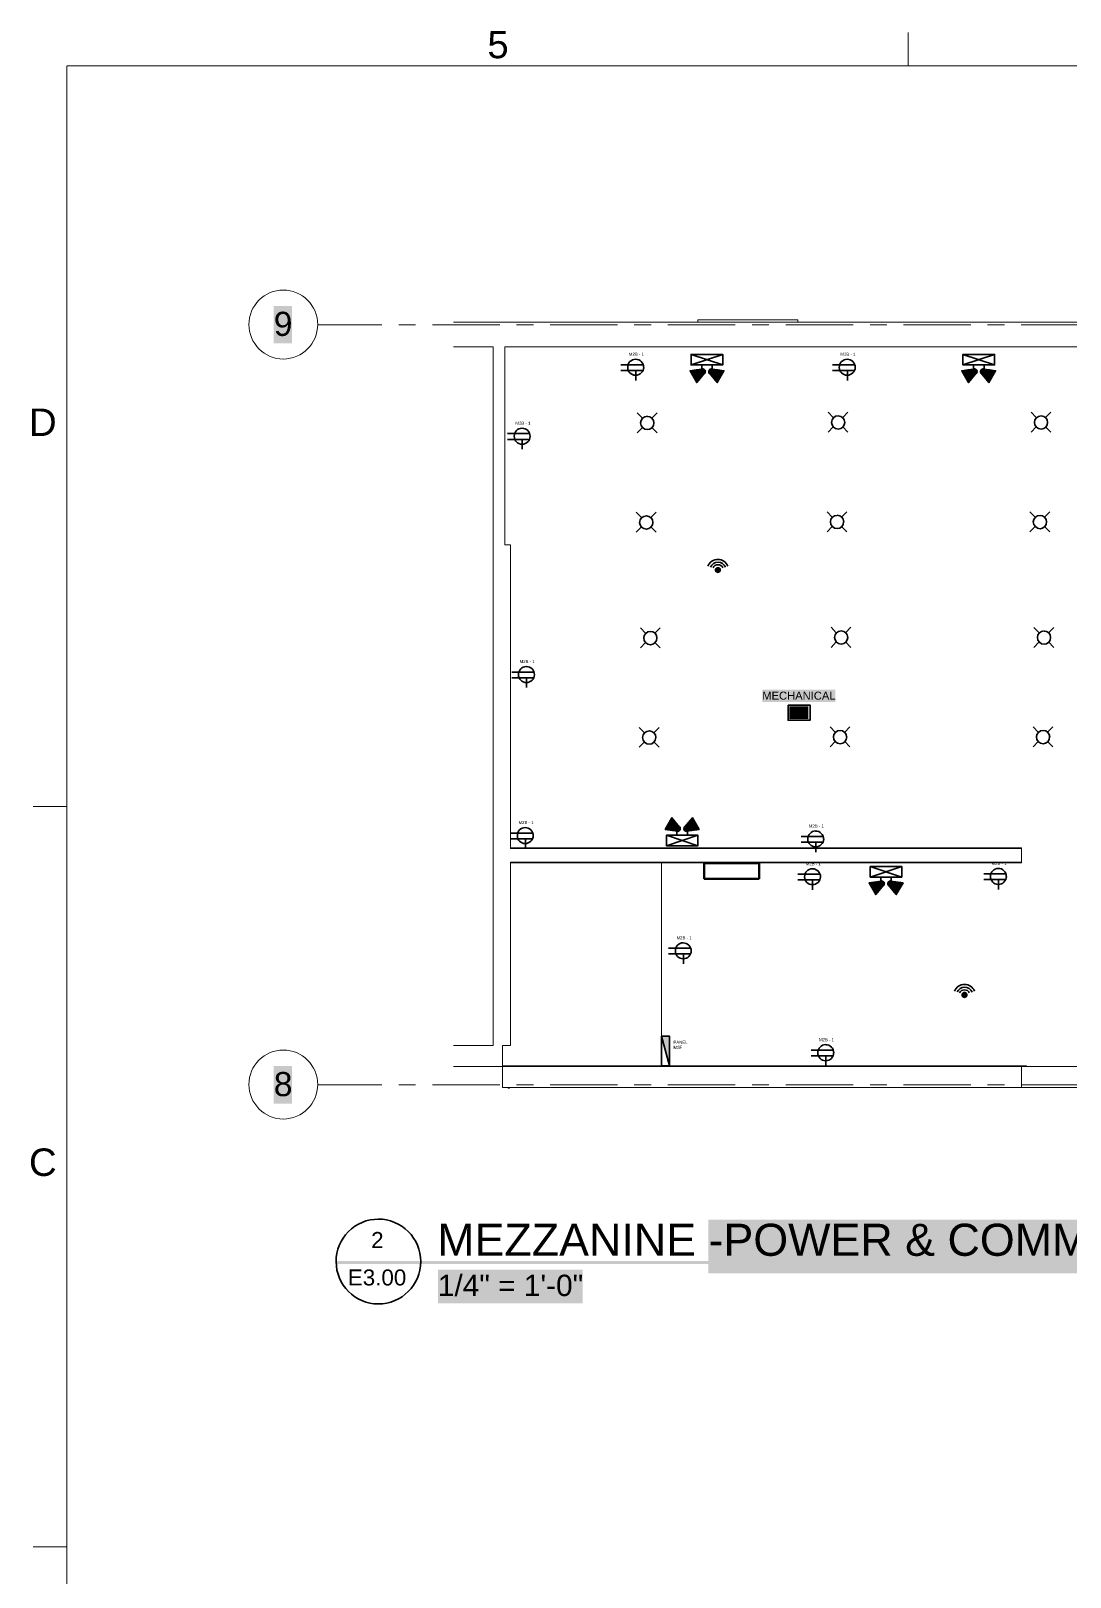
# Model space of a CAD drawing. Header units: millimetres. Extents: x 0.9 to 36.3, y 0.7 to 23.3.
# Drawn here: x 0.87 to 8.58, y 11.78 to 23.25 of the extents above; entities that cross this region are included whole.
import ezdxf

# ---------------------------------------------------------------- set-up
doc = ezdxf.new("R2010")
doc.units = ezdxf.units.MM
doc.layers.add('PDF2_Geometry', color=7, linetype='Continuous')
doc.layers.add('PDF_Text', color=7, linetype='Continuous')
for name, color, linetype, true_color in [('PDF2_Solid Fills', 7, 'Continuous', 0x7f7f7f), ('PDF_Geometry', 7, 'Continuous', 0x777777), ('PDF_Solid Fills', 7, 'Continuous', 0xffffff)]:
    doc.layers.add(name, color=color, linetype=linetype, true_color=true_color)
doc.styles.add('PDF Arial', font='arial.ttf')
doc.styles.add('PDF GillSansMTCondensed', font='arial.ttf')

msp = doc.modelspace()

# ---------------------------------------------------------------- hatches: boundary and pattern name
at = {"layer": 'PDF2_Solid Fills', "transparency": 33554559}
for points in [[(5.874, 20.716), (5.814, 20.643), (5.812, 20.643), (5.762, 20.728), (5.797, 20.733), (5.86, 20.741), (5.872, 20.733)], [(6.014, 20.73), (5.965, 20.643), (5.964, 20.643), (5.902, 20.72), (5.91, 20.74), (5.925, 20.741)], [(7.89, 20.716), (7.83, 20.643), (7.829, 20.643), (7.779, 20.728), (7.814, 20.733), (7.877, 20.741), (7.889, 20.733)], [(8.03, 20.73), (7.982, 20.643), (7.98, 20.643), (7.919, 20.72), (7.927, 20.74), (7.942, 20.741)], [(5.578, 17.326), (5.626, 17.412), (5.628, 17.412), (5.689, 17.336), (5.681, 17.316), (5.666, 17.314)], [(5.718, 17.339), (5.778, 17.412), (5.779, 17.412), (5.829, 17.327), (5.794, 17.322), (5.731, 17.314), (5.719, 17.322)], [(7.203, 16.915), (7.143, 16.842), (7.141, 16.842), (7.091, 16.927), (7.126, 16.932), (7.189, 16.94), (7.201, 16.932)], [(7.343, 16.929), (7.294, 16.842), (7.293, 16.842), (7.231, 16.919), (7.239, 16.939), (7.254, 16.94)]]:
    msp.add_hatch(color=256, dxfattribs=at).paths.add_polyline_path(points)
at = {"layer": 'PDF_Solid Fills', "transparency": 33554559}
for color, points in [(7, [(5.986, 19.26), (5.978, 19.268), (5.96, 19.268), (5.951, 19.258), (5.955, 19.242), (5.973, 19.237), (5.985, 19.243)]), (7, [(7.816, 16.105), (7.808, 16.114), (7.79, 16.114), (7.781, 16.104), (7.785, 16.087), (7.803, 16.082), (7.815, 16.089)]), (256, [(5.608, 15.571), (5.61, 15.791), (5.551, 15.791), (5.551, 15.786)])]:
    msp.add_hatch(color=color, dxfattribs=at).paths.add_polyline_path(points)

# ---------------------------------------------------------------- linework, layer by layer
at = {"layer": 'PDF2_Geometry', "lineweight": 35}
for points in [[(5.249, 20.775), (5.414, 20.775)], [(6.005, 20.773), (5.77, 20.773), (6.005, 20.851), (6.005, 20.773), (5.77, 20.851), (5.77, 20.773)], [(5.77, 20.851), (6.005, 20.851)], [(5.849, 20.773), (5.849, 20.743)], [(5.927, 20.773), (5.927, 20.743)], [(6.82, 20.775), (6.985, 20.775)], [(8.022, 20.773), (7.787, 20.773), (8.022, 20.851), (8.022, 20.773), (7.787, 20.851), (7.787, 20.773)], [(7.787, 20.851), (8.022, 20.851)], [(7.865, 20.773), (7.865, 20.743)], [(7.944, 20.773), (7.944, 20.743)], [(5.249, 20.732), (5.414, 20.732)], [(5.359, 20.659), (5.359, 20.732)], [(5.852, 20.743), (5.762, 20.73), (5.812, 20.643), (5.87, 20.713)], [(5.924, 20.743), (6.014, 20.73), (5.964, 20.643), (5.907, 20.713)], [(6.82, 20.732), (6.985, 20.732)], [(6.93, 20.659), (6.93, 20.732)], [(7.869, 20.743), (7.779, 20.73), (7.829, 20.643), (7.887, 20.713)], [(7.94, 20.743), (8.03, 20.73), (7.98, 20.643), (7.924, 20.713)], [(4.407, 20.264), (4.572, 20.264)], [(4.407, 20.22), (4.572, 20.22)], [(4.517, 20.147), (4.517, 20.22)], [(4.438, 18.494), (4.603, 18.494)], [(4.438, 18.451), (4.603, 18.451)], [(4.548, 18.378), (4.548, 18.451)], [(5.668, 17.312), (5.578, 17.326), (5.628, 17.412), (5.684, 17.342)], [(5.739, 17.312), (5.829, 17.326), (5.779, 17.412), (5.721, 17.342)], [(4.43, 17.299), (4.595, 17.299)], [(4.43, 17.256), (4.595, 17.256)], [(4.54, 17.183), (4.54, 17.256)], [(5.586, 17.282), (5.821, 17.282), (5.586, 17.204), (5.586, 17.282), (5.821, 17.204), (5.821, 17.282)], [(5.664, 17.282), (5.664, 17.312)], [(5.743, 17.282), (5.743, 17.312)], [(6.586, 17.274), (6.751, 17.274)], [(6.586, 17.231), (6.751, 17.231)], [(6.696, 17.157), (6.696, 17.231)], [(5.821, 17.204), (5.586, 17.204)], [(6.562, 16.994), (6.727, 16.994)], [(7.334, 16.972), (7.099, 16.972), (7.334, 17.05), (7.334, 16.972), (7.099, 17.05), (7.099, 16.972)], [(7.099, 17.05), (7.334, 17.05)], [(7.942, 16.996), (8.107, 16.996)], [(6.562, 16.951), (6.727, 16.951)], [(6.672, 16.877), (6.672, 16.951)], [(7.181, 16.942), (7.091, 16.929), (7.141, 16.842), (7.199, 16.912)], [(7.178, 16.972), (7.178, 16.942)], [(7.253, 16.942), (7.343, 16.929), (7.293, 16.842), (7.236, 16.912)], [(7.256, 16.972), (7.256, 16.942)], [(7.942, 16.953), (8.107, 16.953)], [(8.052, 16.88), (8.052, 16.953)], [(5.603, 16.444), (5.768, 16.444)], [(5.603, 16.401), (5.768, 16.401)], [(5.713, 16.327), (5.713, 16.401)], [(6.66, 15.688), (6.825, 15.688)], [(6.66, 15.644), (6.825, 15.644)], [(6.77, 15.571), (6.77, 15.644)]]:
    msp.add_lwpolyline(points, dxfattribs=at)
for points in [[(5.812, 20.643), (5.762, 20.73), (5.807, 20.736), (5.852, 20.743), (5.855, 20.745), (5.86, 20.743), (5.865, 20.741), (5.869, 20.738), (5.872, 20.735), (5.874, 20.73), (5.874, 20.725), (5.874, 20.721), (5.872, 20.716), (5.869, 20.713)], [(5.964, 20.643), (5.907, 20.713), (5.904, 20.716), (5.902, 20.721), (5.902, 20.725), (5.904, 20.73), (5.905, 20.735), (5.907, 20.738), (5.91, 20.741), (5.915, 20.743), (5.92, 20.745), (5.925, 20.743), (5.969, 20.736), (6.014, 20.73)], [(7.829, 20.643), (7.779, 20.73), (7.824, 20.736), (7.869, 20.743), (7.872, 20.745), (7.877, 20.743), (7.882, 20.741), (7.885, 20.738), (7.889, 20.735), (7.89, 20.73), (7.89, 20.725), (7.89, 20.721), (7.889, 20.716), (7.885, 20.713)], [(7.98, 20.643), (7.924, 20.713), (7.92, 20.716), (7.919, 20.721), (7.919, 20.725), (7.92, 20.73), (7.922, 20.735), (7.924, 20.738), (7.927, 20.741), (7.932, 20.743), (7.937, 20.745), (7.942, 20.743), (7.985, 20.736), (8.03, 20.73)], [(5.628, 17.412), (5.684, 17.342), (5.688, 17.339), (5.689, 17.334), (5.689, 17.331), (5.688, 17.326), (5.686, 17.321), (5.684, 17.317), (5.681, 17.314), (5.676, 17.312), (5.671, 17.311), (5.666, 17.312), (5.623, 17.319), (5.578, 17.326)], [(5.779, 17.412), (5.829, 17.326), (5.784, 17.319), (5.739, 17.312), (5.736, 17.311), (5.731, 17.312), (5.726, 17.314), (5.723, 17.317), (5.719, 17.321), (5.718, 17.326), (5.718, 17.331), (5.718, 17.334), (5.719, 17.339), (5.723, 17.342)], [(7.141, 16.842), (7.091, 16.929), (7.136, 16.935), (7.181, 16.942), (7.184, 16.944), (7.189, 16.942), (7.194, 16.94), (7.198, 16.937), (7.201, 16.934), (7.203, 16.929), (7.203, 16.924), (7.203, 16.92), (7.201, 16.915), (7.198, 16.912)], [(7.293, 16.842), (7.236, 16.912), (7.233, 16.915), (7.231, 16.92), (7.231, 16.924), (7.233, 16.929), (7.234, 16.934), (7.236, 16.937), (7.239, 16.94), (7.244, 16.942), (7.249, 16.944), (7.254, 16.942), (7.298, 16.935), (7.343, 16.929)]]:
    msp.add_lwpolyline(points, close=True, dxfattribs=at)
for centre, radius, start, end in [((5.358, 20.756), 0.0597, 359.7603, 90.2397), ((6.928, 20.756), 0.0597, 359.7603, 90.2397), ((5.857, 20.725), 0.0185, 0.502, 89.498), ((7.874, 20.725), 0.0185, 0.502, 89.498), ((4.515, 20.244), 0.0597, 359.7603, 90.2397), ((4.547, 18.475), 0.0597, 359.7603, 90.2397), ((4.538, 17.28), 0.0597, 359.7603, 90.2397), ((5.735, 17.331), 0.0185, 180.502, 269.498), ((6.694, 17.254), 0.0597, 359.7603, 90.2397), ((6.671, 16.974), 0.0597, 359.7603, 90.2397), ((8.05, 16.977), 0.0597, 359.7603, 90.2397), ((7.186, 16.924), 0.0185, 0.502, 89.498), ((5.711, 16.424), 0.0597, 359.7603, 90.2397), ((6.769, 15.668), 0.0597, 359.7603, 90.2397)]:
    msp.add_arc(centre, radius, start, end, dxfattribs=at)
for points in [[(5.299, 20.755), (5.299, 20.789), (5.324, 20.815), (5.358, 20.815)], [(6.87, 20.755), (6.87, 20.789), (6.895, 20.815), (6.928, 20.815)], [(5.358, 20.697), (5.324, 20.697), (5.299, 20.722), (5.299, 20.755)], [(5.418, 20.755), (5.418, 20.722), (5.391, 20.697), (5.358, 20.697)], [(5.857, 20.743), (5.855, 20.743), (5.854, 20.741), (5.854, 20.741)], [(5.87, 20.711), (5.874, 20.715), (5.875, 20.72), (5.875, 20.725)], [(5.92, 20.743), (5.909, 20.743), (5.902, 20.735), (5.902, 20.725)], [(5.902, 20.725), (5.902, 20.72), (5.902, 20.715), (5.905, 20.711)], [(5.924, 20.741), (5.922, 20.741), (5.922, 20.743), (5.92, 20.743)], [(6.928, 20.697), (6.895, 20.697), (6.87, 20.722), (6.87, 20.755)], [(6.988, 20.755), (6.988, 20.722), (6.961, 20.697), (6.928, 20.697)], [(7.874, 20.743), (7.872, 20.743), (7.87, 20.741), (7.87, 20.741)], [(7.887, 20.711), (7.89, 20.715), (7.892, 20.72), (7.892, 20.725)], [(7.937, 20.743), (7.925, 20.743), (7.919, 20.735), (7.919, 20.725)], [(7.919, 20.725), (7.919, 20.72), (7.919, 20.715), (7.922, 20.711)], [(7.94, 20.741), (7.939, 20.741), (7.939, 20.743), (7.937, 20.743)], [(4.457, 20.244), (4.457, 20.277), (4.482, 20.304), (4.515, 20.304)], [(4.515, 20.185), (4.482, 20.185), (4.457, 20.21), (4.457, 20.244)], [(4.575, 20.244), (4.575, 20.21), (4.549, 20.185), (4.515, 20.185)], [(4.488, 18.474), (4.488, 18.508), (4.513, 18.534), (4.547, 18.534)], [(4.547, 18.416), (4.513, 18.416), (4.488, 18.441), (4.488, 18.474)], [(4.607, 18.474), (4.607, 18.441), (4.58, 18.416), (4.547, 18.416)], [(4.48, 17.279), (4.48, 17.313), (4.505, 17.339), (4.538, 17.339)], [(5.671, 17.312), (5.683, 17.312), (5.689, 17.321), (5.689, 17.331)], [(5.689, 17.331), (5.689, 17.336), (5.689, 17.341), (5.686, 17.344)], [(5.721, 17.344), (5.718, 17.341), (5.716, 17.336), (5.716, 17.331)], [(4.538, 17.221), (4.505, 17.221), (4.48, 17.246), (4.48, 17.279)], [(4.598, 17.279), (4.598, 17.246), (4.571, 17.221), (4.538, 17.221)], [(5.668, 17.314), (5.669, 17.314), (5.669, 17.312), (5.671, 17.312)], [(5.734, 17.312), (5.736, 17.312), (5.738, 17.314), (5.738, 17.314)], [(6.636, 17.254), (6.636, 17.287), (6.661, 17.314), (6.694, 17.314)], [(6.694, 17.196), (6.661, 17.196), (6.636, 17.221), (6.636, 17.254)], [(6.754, 17.254), (6.754, 17.221), (6.727, 17.196), (6.694, 17.196)], [(6.612, 16.974), (6.612, 17.007), (6.637, 17.034), (6.67, 17.034)], [(7.992, 16.976), (7.992, 17.01), (8.017, 17.036), (8.05, 17.036)], [(6.67, 16.916), (6.637, 16.916), (6.612, 16.941), (6.612, 16.974)], [(6.73, 16.974), (6.73, 16.941), (6.704, 16.916), (6.67, 16.916)], [(7.186, 16.942), (7.184, 16.942), (7.183, 16.94), (7.183, 16.94)], [(7.199, 16.91), (7.203, 16.914), (7.204, 16.919), (7.204, 16.924)], [(7.249, 16.942), (7.238, 16.942), (7.231, 16.934), (7.231, 16.924)], [(7.231, 16.924), (7.231, 16.919), (7.231, 16.914), (7.234, 16.91)], [(7.253, 16.94), (7.251, 16.94), (7.251, 16.942), (7.249, 16.942)], [(8.05, 16.918), (8.017, 16.918), (7.992, 16.943), (7.992, 16.976)], [(8.11, 16.976), (8.11, 16.943), (8.083, 16.918), (8.05, 16.918)], [(5.653, 16.424), (5.653, 16.457), (5.678, 16.484), (5.711, 16.484)], [(5.711, 16.366), (5.678, 16.366), (5.653, 16.391), (5.653, 16.424)], [(5.771, 16.424), (5.771, 16.391), (5.745, 16.366), (5.711, 16.366)], [(6.71, 15.668), (6.71, 15.701), (6.735, 15.728), (6.768, 15.728)], [(6.768, 15.609), (6.735, 15.609), (6.71, 15.634), (6.71, 15.668)], [(6.828, 15.668), (6.828, 15.634), (6.802, 15.609), (6.768, 15.609)]]:
    msp.add_open_spline(points, degree=3, dxfattribs=at)
at = {"layer": 'PDF_Geometry', "color": 7, "lineweight": 9}
for points in [[(7.381, 22.992), (7.381, 23.242)], [(0.885, 17.496), (1.135, 17.496)], [(0.885, 12.001), (1.135, 12.001)]]:
    msp.add_lwpolyline(points, dxfattribs=at)
for points in [[(32.364, 1.008), (1.135, 1.008), (32.364, 1.008), (32.364, 22.993), (1.135, 22.993), (32.364, 22.993)], [(1.135, 1.008), (1.135, 22.992)]]:
    msp.add_lwpolyline(points, close=True, dxfattribs=at)
at = {"layer": 'PDF_Geometry', "lineweight": 9}
for points in [[(2.743, 21.329, 0.416667), (2.488, 21.074, 0.415306), (2.743, 20.817, 0.412859), (2.998, 21.074, 0.414218)], [(2.743, 15.688, 0.416667), (2.488, 15.433, 0.415306), (2.743, 15.176, 0.412859), (2.998, 15.433, 0.414218)]]:
    msp.add_lwpolyline(points, format="xyb", close=True, dxfattribs=at)
for points in [[(2.998, 21.072), (3.475, 21.072)], [(3.6, 21.072), (3.725, 21.072)], [(3.85, 21.072), (4.35, 21.072)], [(4.475, 21.072), (4.6, 21.072)], [(4.723, 21.072), (5.223, 21.072)], [(5.348, 21.072), (5.473, 21.072)], [(5.598, 21.072), (6.098, 21.072)], [(5.818, 21.092), (5.821, 21.092), (5.821, 21.109), (6.563, 21.109), (6.563, 21.092), (5.821, 21.092), (5.821, 21.109), (6.563, 21.109), (6.563, 21.092), (6.566, 21.092)], [(6.223, 21.072), (6.348, 21.072)], [(6.473, 21.072), (6.973, 21.072)], [(6.755, 21.092), (7.505, 21.092)], [(7.098, 21.072), (7.223, 21.072)], [(7.346, 21.072), (7.846, 21.072)], [(7.691, 21.092), (8.441, 21.092)], [(7.971, 21.072), (8.096, 21.072)], [(8.221, 21.072), (8.721, 21.072)], [(6.566, 20.909), (5.818, 20.909)], [(6.531, 20.909), (5.855, 20.909)], [(5.855, 20.909), (6.531, 20.909), (5.855, 20.909)], [(7.505, 20.909), (6.755, 20.909)], [(8.441, 20.909), (7.691, 20.909)], [(4.301, 15.723), (4.301, 19.478)], [(4.43, 17.188), (8.223, 17.188), (8.223, 17.186), (8.223, 17.184)], [(4.43, 17.184), (8.223, 17.184), (4.43, 17.184)], [(8.223, 17.183), (4.43, 17.183)], [(8.223, 17.184), (8.223, 17.183), (8.223, 17.184)], [(4.43, 17.083), (8.223, 17.083), (8.223, 17.081), (8.223, 17.079), (8.223, 17.078), (4.43, 17.078)], [(8.223, 17.081), (8.223, 17.081)], [(4.371, 15.571), (8.26, 15.571), (8.26, 15.569), (8.26, 15.568), (4.371, 15.568), (8.26, 15.568), (8.26, 15.566), (4.371, 15.566)], [(8.26, 15.568), (8.26, 15.568)], [(2.998, 15.431), (3.475, 15.431)], [(3.6, 15.431), (3.725, 15.431)], [(3.85, 15.431), (4.35, 15.431)], [(4.411, 15.408), (4.411, 15.408)], [(4.421, 15.408), (4.411, 15.408)], [(4.421, 15.408), (4.411, 15.408), (4.421, 15.408)], [(4.421, 15.408), (4.421, 15.408)], [(4.475, 15.431), (4.6, 15.431)], [(4.723, 15.431), (5.223, 15.431)], [(5.348, 15.431), (5.473, 15.431)], [(5.598, 15.431), (6.098, 15.431)], [(6.223, 15.431), (6.348, 15.431)], [(6.473, 15.431), (6.973, 15.431)], [(7.098, 15.431), (7.223, 15.431)], [(7.346, 15.431), (7.846, 15.431)], [(7.971, 15.431), (8.096, 15.431)], [(8.221, 15.431), (8.721, 15.431)]]:
    msp.add_lwpolyline(points, dxfattribs=at)
at = {"layer": 'PDF_Geometry', "lineweight": 18}
for points in [[(4.005, 15.566), (4.371, 15.566), (4.371, 15.723), (4.43, 15.723), (4.43, 17.083), (8.223, 17.083), (8.223, 17.183), (4.43, 17.183), (4.43, 19.438), (4.388, 19.438), (4.388, 19.478), (4.388, 20.909), (9.33, 20.909), (9.33, 21.092), (4.005, 21.092)], [(4.005, 20.909), (4.301, 20.909), (4.301, 19.478), (4.301, 15.723), (4.005, 15.723)]]:
    msp.add_lwpolyline(points, dxfattribs=at)
at = {"layer": 'PDF_Geometry', "lineweight": 9}
for points in [[(5.87, 21.109), (6.515, 21.109)], [(6.515, 20.909), (5.87, 20.909)], [(4.43, 17.081), (8.223, 17.081)], [(4.411, 15.408), (4.411, 15.409), (4.421, 15.409), (4.421, 15.408), (4.421, 15.406), (4.421, 15.404), (4.411, 15.404), (4.411, 15.406)]]:
    msp.add_lwpolyline(points, close=True, dxfattribs=at)
at = {"layer": 'PDF_Geometry', "lineweight": 35}
for points in [[(5.37, 20.418), (5.409, 20.378)], [(5.517, 20.418), (5.479, 20.378)], [(6.787, 20.422), (6.825, 20.382)], [(6.787, 20.274), (6.825, 20.314)], [(6.933, 20.422), (6.895, 20.382)], [(6.933, 20.274), (6.895, 20.314)], [(8.293, 20.422), (8.331, 20.382)], [(8.44, 20.422), (8.401, 20.382)], [(5.37, 20.27), (5.409, 20.31)], [(5.517, 20.27), (5.479, 20.31)], [(8.293, 20.274), (8.331, 20.314)], [(8.44, 20.274), (8.401, 20.314)], [(5.363, 19.68), (5.401, 19.64)], [(5.51, 19.68), (5.471, 19.64)], [(6.779, 19.684), (6.817, 19.644)], [(6.926, 19.684), (6.887, 19.644)], [(8.285, 19.683), (8.324, 19.643)], [(8.432, 19.683), (8.394, 19.643)], [(5.363, 19.531), (5.401, 19.571)], [(5.51, 19.531), (5.471, 19.571)], [(6.779, 19.535), (6.817, 19.575)], [(6.926, 19.535), (6.887, 19.575)], [(8.285, 19.535), (8.324, 19.575)], [(8.432, 19.535), (8.394, 19.575)], [(5.393, 18.822), (5.431, 18.782)], [(5.539, 18.822), (5.501, 18.782)], [(6.809, 18.826), (6.847, 18.786)], [(6.955, 18.826), (6.917, 18.786)], [(8.315, 18.825), (8.353, 18.785)], [(8.462, 18.825), (8.423, 18.785)], [(5.393, 18.673), (5.431, 18.713)], [(5.539, 18.673), (5.501, 18.713)], [(6.809, 18.677), (6.847, 18.717)], [(6.955, 18.677), (6.917, 18.717)], [(8.315, 18.677), (8.353, 18.717)], [(8.462, 18.677), (8.423, 18.717)], [(5.385, 18.083), (5.423, 18.043)], [(5.532, 18.083), (5.493, 18.043)], [(6.801, 18.087), (6.84, 18.047)], [(6.948, 18.087), (6.91, 18.047)], [(8.308, 18.087), (8.346, 18.047)], [(8.454, 18.087), (8.416, 18.047)], [(5.385, 17.935), (5.423, 17.975)], [(5.532, 17.935), (5.493, 17.975)], [(6.801, 17.939), (6.84, 17.979)], [(6.948, 17.939), (6.91, 17.979)], [(8.308, 17.939), (8.346, 17.979)], [(8.454, 17.939), (8.416, 17.979)]]:
    msp.add_lwpolyline(points, dxfattribs=at)
for points in [[(5.951, 19.252), (5.951, 19.247), (5.953, 19.242), (5.956, 19.238), (5.96, 19.237), (5.965, 19.235), (5.97, 19.233), (5.973, 19.235), (5.978, 19.237), (5.981, 19.238), (5.985, 19.242), (5.986, 19.247), (5.986, 19.252), (5.986, 19.257), (5.985, 19.26), (5.981, 19.263), (5.978, 19.267), (5.973, 19.268), (5.97, 19.268), (5.965, 19.268), (5.96, 19.267), (5.956, 19.263), (5.953, 19.26), (5.951, 19.257)], [(7.781, 16.097), (7.781, 16.092), (7.783, 16.087), (7.786, 16.084), (7.79, 16.082), (7.795, 16.08), (7.8, 16.079), (7.803, 16.08), (7.808, 16.082), (7.811, 16.084), (7.815, 16.087), (7.816, 16.092), (7.816, 16.097), (7.816, 16.102), (7.815, 16.105), (7.811, 16.109), (7.808, 16.112), (7.803, 16.114), (7.8, 16.114), (7.795, 16.114), (7.79, 16.112), (7.786, 16.109), (7.783, 16.105), (7.781, 16.102)], [(5.61, 15.791), (5.61, 15.571), (5.551, 15.571), (5.551, 15.791)], [(5.551, 15.791), (5.61, 15.571), (5.61, 15.791)]]:
    msp.add_lwpolyline(points, close=True, dxfattribs=at)
at = {"layer": 'PDF_Geometry', "color": 7, "lineweight": 35}
msp.add_lwpolyline([(6.49, 18.249), (6.653, 18.249), (6.653, 18.136), (6.49, 18.136)], close=True, dxfattribs=at)
at = {"layer": 'PDF_Geometry', "color": 253, "lineweight": 9, "true_color": 0xababab}
msp.add_lwpolyline([(8.05, 15.568), (5.551, 15.568), (5.551, 17.083)], dxfattribs=at)
at = {"layer": 'PDF_Geometry', "color": 7, "lineweight": 70}
msp.add_lwpolyline([(6.276, 16.959), (5.868, 16.959), (5.868, 17.074), (6.276, 17.074)], close=True, dxfattribs=at)
at = {"layer": 'PDF_Geometry', "lineweight": 18}
for points in [[(8.223, 15.566), (4.371, 15.566), (4.371, 15.409), (8.223, 15.409)], [(8.223, 15.409), (10.313, 15.409), (10.313, 15.566), (8.223, 15.566)]]:
    msp.add_lwpolyline(points, close=True, dxfattribs=at)
at = {"layer": 'PDF_Geometry', "color": 7, "lineweight": 35}
msp.add_lwpolyline([(3.448, 14.433, 0.415778), (3.135, 14.118, 0.413791), (3.448, 13.803, 0.412698), (3.763, 14.118, 0.414684)], format="xyb", close=True, dxfattribs=at)
for points in [[(3.135, 14.118), (3.135, 14.118)], [(3.763, 14.118), (3.763, 14.118)]]:
    msp.add_lwpolyline(points, dxfattribs=at)
at = {"layer": 'PDF_Geometry', "lineweight": 35}
for centre, radius, start, end in [((5.445, 20.343), 0.0484, 0.0411, 89.9589), ((6.862, 20.347), 0.0484, 0.0411, 89.9589), ((8.368, 20.347), 0.0484, 0.0411, 89.9589), ((5.438, 19.605), 0.0484, 0.0411, 89.9589), ((6.854, 19.609), 0.0484, 0.0411, 89.9589), ((8.36, 19.608), 0.0484, 0.0411, 89.9589), ((5.969, 19.25), 0.0796, 21.8256, 89.6006), ((5.468, 18.747), 0.0484, 0.0411, 89.9589), ((6.884, 18.751), 0.0484, 0.0411, 89.9589), ((8.39, 18.75), 0.0484, 0.0411, 89.9589), ((5.46, 18.008), 0.0484, 0.0411, 89.9589), ((6.876, 18.012), 0.0484, 0.0411, 89.9589), ((8.383, 18.012), 0.0484, 0.0411, 89.9589), ((7.799, 16.096), 0.0796, 21.8256, 89.6006)]:
    msp.add_arc(centre, radius, start, end, dxfattribs=at)
for points in [[(5.395, 20.343), (5.395, 20.37), (5.419, 20.392), (5.445, 20.392)], [(5.445, 20.293), (5.419, 20.293), (5.395, 20.317), (5.395, 20.343)], [(5.494, 20.343), (5.494, 20.317), (5.472, 20.293), (5.445, 20.293)], [(6.812, 20.347), (6.812, 20.374), (6.835, 20.396), (6.862, 20.396)], [(6.862, 20.297), (6.835, 20.297), (6.812, 20.321), (6.812, 20.347)], [(6.91, 20.347), (6.91, 20.321), (6.888, 20.297), (6.862, 20.297)], [(8.318, 20.347), (8.318, 20.374), (8.341, 20.395), (8.368, 20.395)], [(8.368, 20.297), (8.341, 20.297), (8.318, 20.32), (8.318, 20.347)], [(8.416, 20.347), (8.416, 20.32), (8.395, 20.297), (8.368, 20.297)], [(5.388, 19.605), (5.388, 19.631), (5.411, 19.653), (5.438, 19.653)], [(6.804, 19.609), (6.804, 19.635), (6.827, 19.657), (6.854, 19.657)], [(8.31, 19.608), (8.31, 19.635), (8.334, 19.657), (8.36, 19.657)], [(5.438, 19.555), (5.411, 19.555), (5.388, 19.578), (5.388, 19.605)], [(5.486, 19.605), (5.486, 19.578), (5.465, 19.555), (5.438, 19.555)], [(6.854, 19.559), (6.827, 19.559), (6.804, 19.582), (6.804, 19.609)], [(6.902, 19.609), (6.902, 19.582), (6.881, 19.559), (6.854, 19.559)], [(8.36, 19.558), (8.334, 19.558), (8.31, 19.582), (8.31, 19.608)], [(8.409, 19.608), (8.409, 19.582), (8.387, 19.558), (8.36, 19.558)], [(5.895, 19.28), (5.906, 19.31), (5.936, 19.33), (5.97, 19.33)], [(5.915, 19.273), (5.923, 19.295), (5.945, 19.31), (5.97, 19.31)], [(5.933, 19.267), (5.938, 19.282), (5.953, 19.29), (5.97, 19.29)], [(5.97, 19.31), (5.993, 19.31), (6.016, 19.295), (6.025, 19.272)], [(5.97, 19.29), (5.985, 19.29), (6, 19.282), (6.005, 19.267)], [(5.418, 18.747), (5.418, 18.773), (5.441, 18.795), (5.468, 18.795)], [(5.468, 18.697), (5.441, 18.697), (5.418, 18.72), (5.418, 18.747)], [(5.516, 18.747), (5.516, 18.72), (5.494, 18.697), (5.468, 18.697)], [(6.834, 18.751), (6.834, 18.777), (6.857, 18.799), (6.884, 18.799)], [(6.884, 18.701), (6.857, 18.701), (6.834, 18.724), (6.834, 18.751)], [(6.932, 18.751), (6.932, 18.724), (6.91, 18.701), (6.884, 18.701)], [(8.34, 18.75), (8.34, 18.777), (8.363, 18.799), (8.39, 18.799)], [(8.39, 18.7), (8.363, 18.7), (8.34, 18.724), (8.34, 18.75)], [(8.438, 18.75), (8.438, 18.724), (8.417, 18.7), (8.39, 18.7)], [(5.41, 18.008), (5.41, 18.035), (5.433, 18.057), (5.46, 18.057)], [(6.826, 18.012), (6.826, 18.039), (6.85, 18.06), (6.876, 18.06)], [(8.333, 18.012), (8.333, 18.039), (8.356, 18.06), (8.383, 18.06)], [(5.46, 17.958), (5.433, 17.958), (5.41, 17.982), (5.41, 18.008)], [(5.508, 18.008), (5.508, 17.982), (5.487, 17.958), (5.46, 17.958)], [(6.876, 17.962), (6.85, 17.962), (6.826, 17.985), (6.826, 18.012)], [(6.925, 18.012), (6.925, 17.985), (6.903, 17.962), (6.876, 17.962)], [(8.383, 17.962), (8.356, 17.962), (8.333, 17.985), (8.333, 18.012)], [(8.431, 18.012), (8.431, 17.985), (8.409, 17.962), (8.383, 17.962)], [(7.725, 16.125), (7.736, 16.155), (7.766, 16.175), (7.8, 16.175)], [(7.745, 16.119), (7.753, 16.14), (7.775, 16.155), (7.8, 16.155)], [(7.763, 16.112), (7.768, 16.127), (7.783, 16.135), (7.8, 16.135)], [(7.8, 16.155), (7.823, 16.155), (7.846, 16.14), (7.855, 16.117)], [(7.8, 16.135), (7.815, 16.135), (7.83, 16.127), (7.835, 16.112)]]:
    msp.add_open_spline(points, degree=3, dxfattribs=at)
at = {"layer": 'PDF_Solid Fills', "lineweight": 9, "transparency": 33554559}
for points in [[(2.672, 20.934), (2.808, 20.934), (2.672, 21.212), (2.808, 21.212)], [(2.672, 15.291), (2.808, 15.291), (2.672, 15.569), (2.808, 15.569)]]:
    msp.add_solid(points, dxfattribs=at)
at = {"layer": 'PDF_Solid Fills', "lineweight": 35, "transparency": 33554559}
for points in [[(6.298, 18.271), (6.841, 18.271), (6.298, 18.364), (6.841, 18.364)], [(6.5, 18.146), (6.64, 18.146), (6.5, 18.239), (6.64, 18.239)], [(3.89, 13.809), (4.695, 13.809), (3.89, 14.059), (4.695, 14.059)], [(4.695, 13.809), (4.766, 13.809), (4.695, 14.059), (4.766, 14.059)], [(4.766, 13.809), (4.966, 13.809), (4.766, 14.059), (4.966, 14.059)]]:
    msp.add_solid(points, dxfattribs=at)
at = {"layer": 'PDF_Solid Fills', "lineweight": 0, "transparency": 33554559}
msp.add_solid([(5.897, 14.03), (10.916, 14.03), (5.897, 14.429), (10.916, 14.429)], dxfattribs=at)
at = {"layer": 'PDF_Solid Fills', "color": 7, "lineweight": 35, "transparency": 33554559}
msp.add_solid([(3.135, 14.099), (10.886, 14.099), (3.135, 14.123), (10.886, 14.123)], dxfattribs=at)

# ---------------------------------------------------------------- texts
at = {"layer": 'PDF_Text', "attachment_point": 4}
for s, insert, char_height, style in [('5', (4.258, 23.15), 0.203, 'PDF GillSansMTCondensed'), ('M2B - 1', (5.308, 20.853), 0.0228, 'PDF Arial'), ('M2B - 1', (6.878, 20.853), 0.0228, 'PDF Arial'), ('D', (0.855, 20.348), 0.204, 'PDF GillSansMTCondensed'), ('M2B - 1', (4.466, 20.341), 0.0228, 'PDF Arial'), ('M2B - 1', (4.497, 18.572), 0.0228, 'PDF Arial'), ('MECHANICAL', (6.298, 18.318), 0.0594, 'PDF Arial'), ('203', (6.5, 18.193), 0.0594, 'PDF Arial'), ('M2B - 1', (4.489, 17.377), 0.0228, 'PDF Arial'), ('M2B - 1', (6.644, 17.351), 0.0228, 'PDF Arial'), ('M2B - 1', (6.621, 17.071), 0.0228, 'PDF Arial'), ('M2B - 1', (8, 17.074), 0.0228, 'PDF Arial'), ('M2B - 1', (5.662, 16.521), 0.0228, 'PDF Arial'), ('PANEL\\PM2F', (5.639, 15.727), 0.0228, 'PDF Arial'), ('M2B - 1', (6.719, 15.765), 0.0228, 'PDF Arial'), ('C', (0.855, 14.854), 0.204, 'PDF GillSansMTCondensed'), ('MEZZANINE -POWER & COMMUNICATIONS', (3.885, 14.278), 0.23811, 'PDF Arial'), ('2    ', (3.395, 14.278), 0.1188, 'PDF Arial'), ('E3.00', (3.222, 13.999), 0.1188, 'PDF Arial'), ('1/4" = 1\'-0"', (3.89, 13.94), 0.15845, 'PDF Arial')]:
    msp.add_mtext(s, dxfattribs=dict(at, insert=insert, char_height=char_height, style=style))
at = {"layer": 'PDF_Text', "color": 8, "true_color": 0x777777, "char_height": 0.179, "attachment_point": 4, "style": 'PDF Arial'}
for s, insert in [('9', (2.672, 21.077)), ('8', (2.672, 15.434))]:
    msp.add_mtext(s, dxfattribs=dict(at, insert=insert))

doc.saveas('drawing.dxf')
